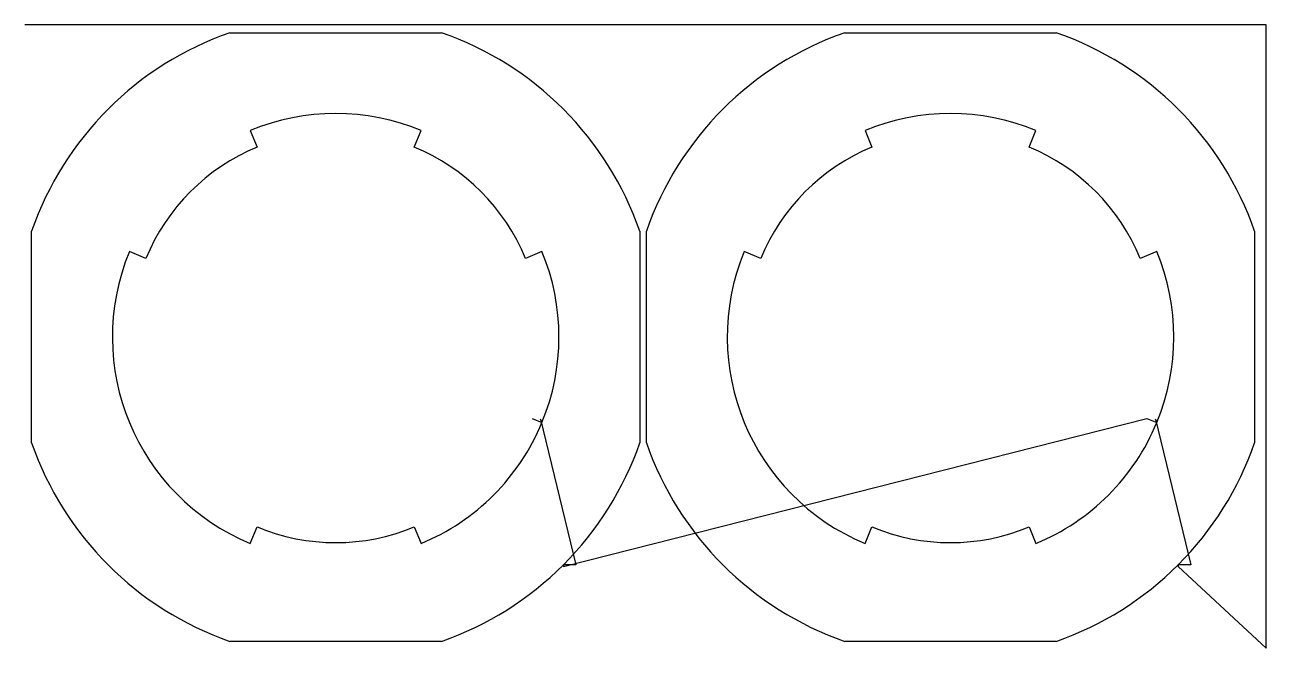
# Model space of a CAD drawing. Header units: metres. Extents: x 0 to 3475, y 0 to 1743.
import ezdxf

# ---------------------------------------------------------------- set-up
doc = ezdxf.new("R2010")
doc.units = ezdxf.units.M

msp = doc.modelspace()

# ---------------------------------------------------------------- linework, layer by layer
at = {"layer": 'TOOL_0'}
for p, q in [((0.997, 1743.291), (-0.003, 1743.291)), ((3474.725, 1743.291), (0.997, 1743.291)), ((3474.725, 0.998), (3474.725, 1743.291)), ((574.193, 1721.4), (1166.207, 1721.4)), ((2295.189, 1721.399), (2887.203, 1721.399)), ((631.023, 1447.626), (650.157, 1401.432)), ((1090.243, 1401.432), (1109.377, 1447.626)), ((2352.02, 1447.625), (2371.154, 1401.431)), ((2811.24, 1401.431), (2830.374, 1447.625)), ((18.998, 574.198), (19, 1166.207)), ((1721.4, 1166.207), (1721.4, 574.193)), ((1739.994, 574.197), (1739.996, 1166.206)), ((3442.396, 1166.206), (3442.396, 574.192)), ((338.969, 1090.244), (292.775, 1109.378)), ((1447.626, 1109.375), (1401.431, 1090.244)), ((2059.966, 1090.243), (2013.772, 1109.377)), ((3168.623, 1109.374), (3122.428, 1090.243)), ((1419.908, 642.504), (1447.625, 631.024)), ((1447.623, 631.02), (1443.797, 640.262)), ((1443.797, 640.262), (1542.444, 232.955)), ((1507.444, 227.955), (3140.906, 642.503)), ((3140.906, 642.503), (3168.622, 631.023)), ((3168.62, 631.019), (3164.794, 640.261)), ((3164.794, 640.261), (3263.44, 232.954)), ((631.023, 292.776), (650.157, 338.97)), ((1090.24, 338.969), (1109.377, 292.776)), ((2352.02, 292.775), (2371.154, 338.969)), ((2811.237, 338.968), (2830.374, 292.775)), ((1507.441, 232.952), (1507.444, 227.955)), ((1542.444, 232.955), (1507.444, 232.955)), ((3228.437, 232.951), (3228.44, 227.954)), ((3263.44, 232.954), (3228.44, 232.954)), ((3228.44, 227.954), (3474.725, -0.002)), ((1166.202, 18.998), (574.193, 19)), ((2887.198, 18.997), (2295.189, 18.999)), ((3474.725, -0.002), (3474.725, 0.998)), ((3474.725, 0.998), (3474.725, -0.002)), ((3474.725, -0.002), (3474.725, 0.998))]:
    msp.add_line(p, q, dxfattribs=at)
for centre, radius, start, end in [((870.2, 870.2), 901.2, 109.175251, 160.824749), ((870.2, 870.2), 901.2, 19.175251, 70.824749), ((2591.196, 870.199), 901.2, 109.175251, 160.824749), ((2591.196, 870.199), 901.2, 19.175251, 70.824749), ((870.2, 870.201), 625, 67.500023, 112.499977), ((2591.197, 870.2), 625, 67.500023, 112.499977), ((870.384, 870.018), 575.24, 112.509949, 157.490181), ((870.017, 870.017), 575.24, 22.509949, 67.490181), ((2591.381, 870.017), 575.24, 112.509949, 157.490181), ((2591.014, 870.016), 575.24, 22.509949, 67.490181), ((870.2, 870.201), 625, 157.500023, 247.500023), ((870.2, 870.201), 625, 337.500023, 22.499688), ((2591.197, 870.2), 625, 157.500023, 247.500023), ((2591.197, 870.2), 625, 337.500023, 22.499688), ((870.2, 870.201), 625, 292.499977, 337.499614), ((2591.197, 870.2), 625, 292.499977, 337.499614), ((870.2, 870.2), 901.2, 199.174909, 250.824749), ((870.2, 870.2), 901.2, 314.999685, 340.824749), ((2591.196, 870.199), 901.2, 199.174909, 250.824749), ((2591.196, 870.199), 901.2, 314.999685, 340.824749), ((870.2, 870.46), 575.24, 247.50988, 292.489806), ((2591.197, 870.459), 575.24, 247.50988, 292.489806), ((870.199, 870.2), 901.201, 289.174969, 315), ((2591.195, 870.199), 901.201, 289.174969, 315)]:
    msp.add_arc(centre, radius, start, end, dxfattribs=at)

doc.saveas('drawing.dxf')
